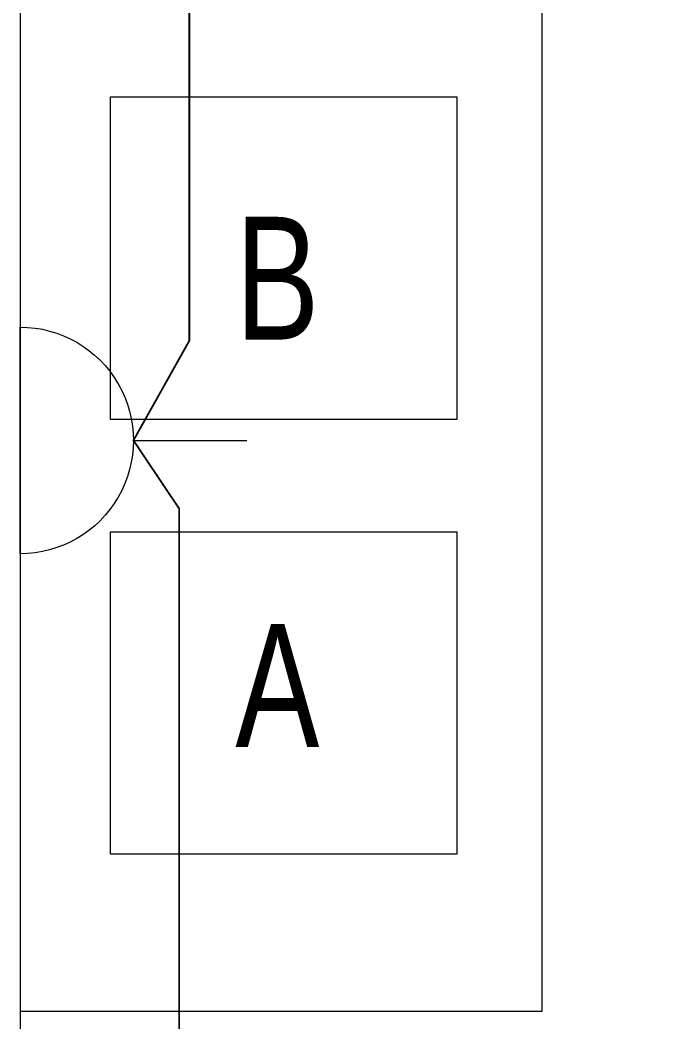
# Model space of a CAD drawing. Header units: metres. Extents: x 75097 to 220762, y -1557923 to -1361206.
# Drawn here: x 195388 to 196453, y -1457750 to -1456118 of the extents above; entities that cross this region are included whole.
import ezdxf

# ---------------------------------------------------------------- set-up
doc = ezdxf.new("R2010")
doc.units = ezdxf.units.M
doc.layers.get('0').update_dxf_attribs({"lineweight": 0})
doc.layers.add('A-100 - Copy$0$Medical Equipment and Furniture', color=8, linetype='Continuous', lineweight=0)
doc.layers.add('A-100 - Copy$0$Walls', color=8, linetype='Continuous', lineweight=0)
doc.layers.add('E-POWR', color=7, linetype='Continuous', lineweight=9, true_color=0x4e7e3e)
doc.styles.add('A-100 - Copy$0$X3G_ENTITY_2587EA', font='swisscl.ttf', dxfattribs={"height": 200})

# ---------------------------------------------------------------- blocks, each defined once
blk = doc.blocks.new('A-100 - Copy')
at = {"layer": 'A-100 - Copy$0$Medical Equipment and Furniture', "elevation": 0}
blk.add_lwpolyline([(195388.3, -1455457.7), (195388.3, -1457732.7), (196238.3, -1457732.7), (196238.3, -1455197.7), (195578.3, -1455197.7)], dxfattribs=at)
at = {"layer": 'A-100 - Copy$0$Medical Equipment and Furniture'}
for points in [[(195535.5, -1456243.2), (196099.2, -1456243.2), (196099.2, -1456768.5), (195535.5, -1456768.5)], [(195535.5, -1456951.7), (196099.2, -1456951.7), (196099.2, -1457477), (195535.5, -1457477)]]:
    blk.add_lwpolyline(points, close=True, dxfattribs=at)
at = {"layer": 'A-100 - Copy$0$Walls'}
blk.add_line((195388.3, -1455302.7, 0), (195388.3, -1457787.7, 0), dxfattribs=at)
at = {"layer": 'A-100 - Copy$0$Medical Equipment and Furniture', "char_height": 200, "attachment_point": 2, "style": 'A-100 - Copy$0$X3G_ENTITY_2587EA'}
for s, insert in [('B', (195807.3, -1456438.5, 0)), ('A', (195807.3, -1457102.1))]:
    blk.add_mtext(s, dxfattribs=dict(at, insert=insert))
blk = doc.blocks.new('NORMAL SOCKET')
at = {"layer": 'E-POWR'}
for p, q in [((0, 307.7), (0, 615.4)), ((-307.7, 0), (307.7, 0))]:
    blk.add_line(p, q, dxfattribs=at)
blk.add_ellipse((0, 0), major_axis=(32.8, 305.9), ratio=1, start_param=4.81904, end_param=7.960633, dxfattribs=at)

msp = doc.modelspace()

# ---------------------------------------------------------------- block references
msp.add_blockref('A-100 - Copy', (0, 0))

# ---------------------------------------------------------------- next in the draw order: linework, layer by layer
at = {"layer": 'E-POWR', "const_width": 3}
msp.add_lwpolyline([(201225.7, -1455382.3), (201125, -1455526.8), (199785.2, -1455526.8), (199785.2, -1457133.1), (199722.9, -1457350.5), (199681, -1457113), (199250.2, -1457113), (199203.7, -1457350.5), (199203.7, -1457114.3), (197534.4, -1457114.3), (197534.4, -1455501), (197325.9, -1455501), (197236.9, -1455382.3), (197174.4, -1455499.3), (195664, -1455499.3), (195664, -1456640.2), (195572.9, -1456802.8), (195647.3, -1456913.8), (195647.3, -1460089.9), (195572.9, -1460237.1)], dxfattribs=at)

# ---------------------------------------------------------------- next in the draw order: block references
at = {"layer": 'E-POWR', "color": 85, "xscale": -0.6, "yscale": 0.6, "zscale": 0.6, "rotation": 270}
msp.add_blockref('NORMAL SOCKET', (195388.3, -1456802.8, 0), dxfattribs=at)

doc.saveas('drawing.dxf')
